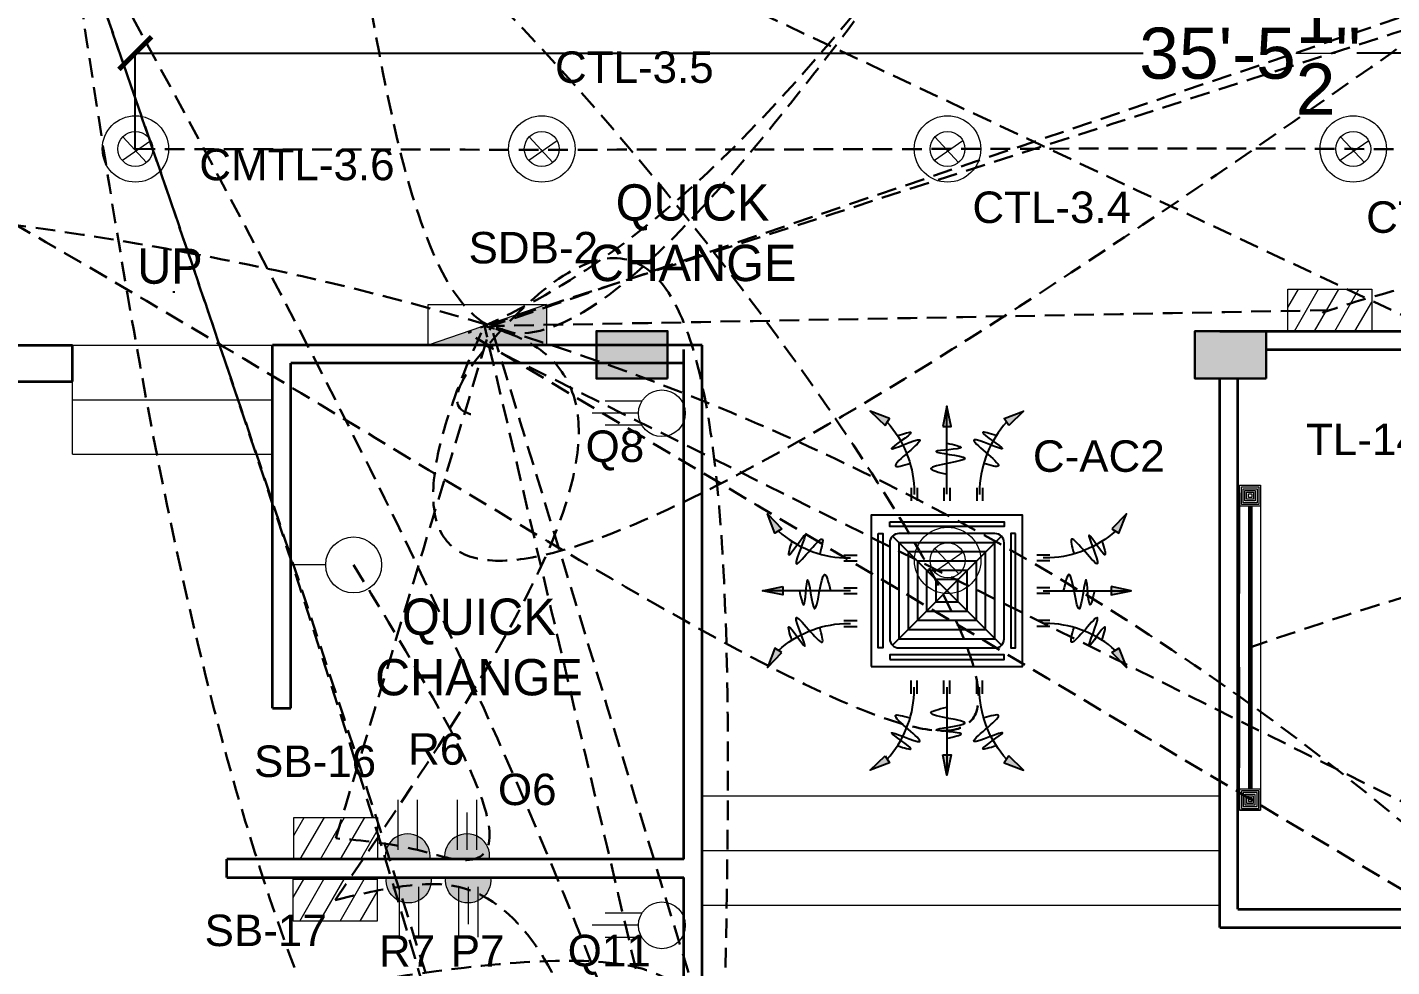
# Model space of a CAD drawing. Header units: inches. Extents: x 845 to 17085, y 908 to 10810.
# Drawn here: x 5218.9 to 5479.2, y 3924.9 to 4104 of the extents above; entities that cross this region are included whole.
import ezdxf

# ---------------------------------------------------------------- set-up
doc = ezdxf.new("R2010")
doc.units = ezdxf.units.IN
doc.header["$LTSCALE"] = 15
doc.header["$MEASUREMENT"] = 0
for name, pattern in [('ACAD_ISO04W100', [30.5, 24, -3, 0.5, -3]), ('CENTER2', [1.125, 0.75, -0.125, 0.125, -0.125]), ('DASHED2', [0.375, 0.25, -0.125]), ('HIDDEN', [0.375, 0.25, -0.125])]:
    doc.linetypes.add(name, pattern=pattern)
for name, color, linetype in [('AIR', 7, 'Continuous'), ('AIR-00', 8, 'Continuous'), ('AIR-01', 105, 'Continuous'), ('AIR-02', 2, 'Continuous'), ('AIR-04', 40, 'Continuous'), ('DB cable', 141, 'HIDDEN'), ('dimension', 7, 'Continuous'), ('SB cable', 58, 'CENTER2'), ('TEX', 133, 'Continuous'), ('Text', 255, 'Continuous')]:
    doc.layers.add(name, color=color, linetype=linetype)
for name, color, linetype, lineweight in [('c1', 21, 'Continuous', 30), ('E. Fixture', 6, 'Continuous', 20), ('FURN', 43, 'Continuous', 18), ('FURN 2', 34, 'Continuous', 15), ('GRID', 8, 'ACAD_ISO04W100', 5), ('HATCH', 251, 'Continuous', 5), ('humans', 7, 'Continuous', 15), ('L-TXT', 255, 'Continuous', 9), ('SLD', 140, 'Continuous', 9), ('wall 1', 1, 'Continuous', 35)]:
    doc.layers.add(name, color=color, linetype=linetype, lineweight=lineweight)
doc.styles.add('ROMANS', font='ROMANS')
doc.styles.get("Standard").update_dxf_attribs({"font": 'arial.ttf'})
doc.dimstyles.get("Standard").update_dxf_attribs({"dimtxt": 9.75, "dimasz": 6.25, "dimexe": 0.18, "dimexo": 0.0625, "dimgap": 0.09, "dimtad": 0, "dimdec": 1, "dimzin": 0, "dimdsep": 46, "dimlunit": 4, "dimtxsty": 'Standard', "dimblk": 'ARCHTICK', "dimcen": 0.09, "dimadec": 0, "dimazin": 0, "dimtfac": 1, "dimtdec": 1, "dimtofl": 0, "dimtmove": 0, "dimatfit": 3, "dimldrblk": 'ARCHTICK', "dimfxl": 1, "dimtolj": 1, "dimtzin": 0, "dimlwd": 25, "dimarcsym": 0})

# ---------------------------------------------------------------- blocks, each defined once
blk = doc.blocks.new('C')
at = {"layer": 'E. Fixture'}
blk.add_hatch(color=256, dxfattribs=at).paths.add_polyline_path([(27131.11392727496, -3595.100843365187), (27140.34048977496, -3595.100843365187), (27140.34048977495, -3591.938719845336)])
blk.add_line((27140.34048977495, -3591.938719845333), (27131.11392727495, -3595.100843365188), dxfattribs=at)
blk.add_lwpolyline([(27131.11392727495, -3591.938719845333), (27140.34048977495, -3591.938719845333), (27140.34048977495, -3595.100843365188), (27131.11392727495, -3595.100843365188), (27131.11392727495, -3591.938719845333)], dxfattribs=at)
blk = doc.blocks.new('05')
at = {"layer": 'E. Fixture'}
blk.add_hatch(color=256, dxfattribs=at).paths.add_polyline_path([(27124.32238466969, -3822.558064193767), (27124.32238466969, -3814.558064193769, 1.138441978113043)])
for p, q in [((27124.32238466969, -3822.558064193769), (27124.32238466969, -3814.558064193769)), ((27122.65102251557, -3816.832463298529), (27113.66786581746, -3816.832463298529)), ((27122.65102251557, -3820.283665089007), (27113.66786581746, -3820.283665089007)), ((27122.65102251557, -3818.558064193768), (27115.97039609485, -3818.558064193768))]:
    blk.add_line(p, q, dxfattribs=at)
blk.add_arc((27123.80228765426, -3818.558064193768), 4.033670897018604, 82.59172132670682, 277.4082786732857, dxfattribs=at)
blk = doc.blocks.new('10')
at = {"layer": 'E. Fixture'}
blk.add_hatch(color=256, dxfattribs=at).paths.add_polyline_path([(27132.13129973475, -3831.376300118904), (27132.13129973475, -3823.376300118906, 1.138441978113043)])
for p, q in [((27132.13129973475, -3831.376300118906), (27132.13129973475, -3823.376300118906)), ((27130.45993758063, -3825.650699223666), (27121.47678088253, -3825.650699223666)), ((27130.45993758063, -3829.101901014144), (27121.47678088253, -3829.101901014144))]:
    blk.add_line(p, q, dxfattribs=at)
blk.add_arc((27131.61120271932, -3827.376300118905), 4.033670897018604, 82.59172132670682, 277.4082786732856, dxfattribs=at)
blk = doc.blocks.new('oo')
at = {"layer": 'E. Fixture', "lineweight": 15}
for p, q in [((755.2265564501672, 589.0984068058151), (809.1816122235127, 589.0984068058151)), ((755.2265564501672, 589.0317345255226), (809.1816122235127, 589.0317345255226)), ((755.2265564501672, 588.9650622452373), (809.1816122235127, 588.9650622452373)), ((755.2265564501672, 588.8983899649593), (809.1816122235127, 588.8983899649593)), ((755.2265564501672, 588.7650454043887), (809.1816122235127, 588.7650454043887)), ((755.2265564501672, 588.6317008438182), (809.1816122235127, 588.6317008438255)), ((755.2265564501672, 588.5650285635329), (809.1816122235127, 588.5650285635329)), ((755.2265564501672, 588.4983562832476), (809.1816122235127, 588.4983562832476)), ((755.2265564501672, 588.4316840029696), (809.1816122235127, 588.4316840029696)), ((755.2265564501672, 588.4316840029696), (809.1816122235127, 588.4316840029696))]:
    blk.add_line(p, q, dxfattribs=at)
at = {"layer": 'E. Fixture', "color": 5, "lineweight": 15}
blk.add_lwpolyline([(751.2262196331089, 590.7652138129179), (813.181949040571, 590.7652138129179), (813.181949040571, 586.7648769958596), (751.2262196331089, 586.7648769958596), (751.2262196331089, 590.7652138129179)], dxfattribs=at)
at = {"layer": 'HATCH', "lineweight": 15}
for points in [[(751.2262196331089, 590.7652138129179), (755.2265564501818, 590.7652138129179), (755.2265564501818, 586.7648769958596), (751.2262196331089, 586.7648769958596)], [(751.5595810345208, 590.431852411506), (754.8931950487408, 590.431852411506), (754.8931950487408, 587.0982383972787), (751.5595810345208, 587.0982383972787)], [(751.8929424359326, 590.0984910100724), (754.5598336473145, 590.0984910100724), (754.5598336473145, 587.4315997987051), (751.8929424359326, 587.4315997987051)], [(752.226303837359, 589.7651296086606), (754.2264722458881, 589.7651296086606), (754.2264722458881, 587.7649612001169), (752.226303837359, 587.7649612001169)], [(752.5596652387853, 589.4317682072342), (753.8931108444763, 589.4317682072342), (753.8931108444763, 588.0983226015505), (752.5596652387853, 588.0983226015505)], [(752.8930266402263, 589.0984068058078), (753.5597494430644, 589.0984068058078), (753.5597494430644, 588.4316840029696), (752.8930266402263, 588.4316840029696)], [(813.181949040571, 590.7652138129179), (809.1816122235273, 590.7652138129179), (809.1816122235273, 586.7648769958596), (813.181949040571, 586.7648769958596)], [(812.8485876391592, 590.431852411506), (809.5149736249391, 590.431852411506), (809.5149736249391, 587.0982383972787), (812.8485876391592, 587.0982383972787)], [(812.5152262377474, 590.0984910100797), (809.8483350263509, 590.0984910100797), (809.8483350263509, 587.4315997987051), (812.5152262377474, 587.4315997987051)], [(812.181864836321, 589.7651296086606), (810.1816964277773, 589.7651296086606), (810.1816964277773, 587.7649612001169), (812.181864836321, 587.7649612001169)], [(811.8485034348946, 589.4317682072342), (810.5150578292037, 589.4317682072342), (810.5150578292037, 588.0983226015505), (811.8485034348946, 588.0983226015505)], [(811.5151420334828, 589.0984068058078), (810.8484192306155, 589.0984068058078), (810.8484192306155, 588.4316840029696), (811.5151420334828, 588.4316840029696)]]:
    blk.add_lwpolyline(points, close=True, dxfattribs=at)
blk = doc.blocks.new('_ArchTick')
at = {"layer": 'GRID', "color": 0, "const_width": 0.15}
blk.add_lwpolyline([(-0.5, -0.5), (0.5, 0.5)], dxfattribs=at)
blk = doc.blocks.new('*D182')
at = {"layer": 'Defpoints', "color": 0, "linetype": 'ByBlock', "lineweight": 30, "transparency": 16777216}
for p in [(5664.797372687485, 4099.072745807728), (5239.510787530257, 4080.663084863107), (5664.797372687485, 4080.663084862813)]:
    blk.add_point(p, dxfattribs=at)
at = {"layer": 'humans', "color": 0, "linetype": 'ByBlock', "lineweight": -2, "transparency": 16777216}
for p, q in [((5239.510787530257, 4080.725584863107), (5239.510787530257, 4099.252745807728)), ((5664.797372687485, 4080.725584862813), (5664.797372687485, 4099.252745807728))]:
    blk.add_line(p, q, dxfattribs=at)
at = {"layer": 'humans', "color": 0, "linetype": 'Continuous', "lineweight": 25, "transparency": 16777216}
for p, q in [((5239.510787530257, 4099.072745807728), (5431.765990067944, 4099.072745807728)), ((5664.797372687485, 4099.072745807728), (5472.542170149799, 4099.072745807728))]:
    blk.add_line(p, q, dxfattribs=at)
at = {"layer": 'humans', "color": 0, "linetype": 'ByBlock', "lineweight": 25, "transparency": 16777216, "xscale": 6.25, "yscale": 6.25, "zscale": 6.25, "rotation": 180}
blk.add_blockref('_ArchTick', (5239.510787530257, 4099.072745807728), dxfattribs=at)
at = {"layer": 'humans', "color": 0, "linetype": 'ByBlock', "lineweight": 25, "transparency": 16777216, "xscale": 6.25, "yscale": 6.25, "zscale": 6.25}
blk.add_blockref('_ArchTick', (5664.797372687485, 4099.072745807728), dxfattribs=at)
at = {"layer": 'humans', "color": 0, "linetype": 'ByBlock', "transparency": 16777216, "insert": (5452.154080108871, 4099.072745807728), "char_height": 9.75, "attachment_point": 5}
blk.add_mtext('\\A1;35\'-5{\\H1x;\\S1/2;}"', dxfattribs=at)
blk = doc.blocks.new('FCU-13000P (CASSETTE SPLIT)')
at = {"layer": 'AIR-00', "ltscale": 3}
for p, q in [((-7.105427357601002e-15, 0.5227760220777427), (-7.105427357601002e-15, 0.999858067324416)), ((-0.1934974863815064, 0.5583965329426945), (-0.1934974863815064, 0.4871555112127943)), ((-0.1618149178217116, 0.5583965329426945), (-0.1618149178217116, 0.4871555112127943)), ((-0.01584128427990628, 0.5583965329426945), (-0.01584128427990628, 0.4871555112127943)), ((0.01584128427989029, 0.5583965329426945), (0.01584128427989029, 0.4871555112127943)), ((0.1618149178217116, 0.5583965329426945), (0.1618149178217116, 0.4871555112127943)), ((0.1934974863815064, 0.5583965329426945), (0.1934974863815064, 0.4871555112127943)), ((-0.5583965329426945, 0.1934974863815064), (-0.4871555112127934, 0.1934974863815064)), ((-0.5583965329426945, 0.1618149178217116), (-0.4871555112127934, 0.1618149178217116)), ((0.5583965329426945, 0.1934974863815064), (0.4871555112127934, 0.1934974863815064)), ((0.5583965329426945, 0.1618149178217116), (0.4871555112127934, 0.1618149178217116)), ((-0.5227760220777427, 7.105427357601002e-15), (-0.999858067324416, 7.105427357601002e-15)), ((-0.5583965329426945, 0.01584128427990628), (-0.4871555112127934, 0.01584128427990628)), ((0.5583965329426945, 0.01584128427990628), (0.4871555112127934, 0.01584128427990628)), ((0.5227760220777427, 7.105427357601002e-15), (0.999858067324416, 7.105427357601002e-15)), ((-0.5583965329426945, -0.01584128427989029), (-0.4871555112127934, -0.01584128427989029)), ((0.5583965329426945, -0.01584128427989029), (0.4871555112127934, -0.01584128427989029)), ((-0.5583965329426945, -0.1618149178217116), (-0.4871555112127934, -0.1618149178217116)), ((-0.5583965329426945, -0.1934974863815064), (-0.4871555112127934, -0.1934974863815064)), ((0.5583965329426945, -0.1618149178217116), (0.4871555112127934, -0.1618149178217116)), ((0.5583965329426945, -0.1934974863815064), (0.4871555112127934, -0.1934974863815064)), ((-0.1934974863815064, -0.5583965329426945), (-0.1934974863815064, -0.4871555112127943)), ((-0.1618149178217116, -0.5583965329426945), (-0.1618149178217116, -0.4871555112127943)), ((-0.01584128427990628, -0.5583965329426945), (-0.01584128427990628, -0.4871555112127943)), ((0.01584128427989029, -0.5583965329426945), (0.01584128427989029, -0.4871555112127943)), ((0.1618149178217116, -0.5583965329426945), (0.1618149178217116, -0.4871555112127943)), ((0.1934974863815064, -0.5583965329426945), (0.1934974863815064, -0.4871555112127943)), ((-7.105427357601002e-15, -0.5227760220777427), (-7.105427357601002e-15, -0.999858067324416))]:
    blk.add_line(p, q, dxfattribs=at)
at = {"layer": 'AIR-00'}
for p, q in [((0.2953553390593271, -0.2953553390593253), (-0.2953553390593271, 0.2953553390593253)), ((0.2953553390593271, 0.2953553390593253), (-0.2953553390593271, -0.2953553390593253))]:
    blk.add_line(p, q, dxfattribs=at)
at = {"layer": 'AIR-00', "ltscale": 3}
for points in [[(-0.3354339739758903, 0.8949367535147612), (-0.311302411150054, 0.9324741763992979), (-0.4157311477908916, 0.9730825421665728)], [(-0.02231249897048215, 0.8900557322108931), (0.02231249897046617, 0.8900557322108931), (-8.881784197001252e-15, 0.999858067324416)], [(0.3354339739758903, 0.8949367535147612), (0.311302411150054, 0.9324741763992979), (0.4157311477908916, 0.9730825421665728)], [(-0.8949367535147612, 0.3354339739758903), (-0.9324741763992979, 0.311302411150054), (-0.9730825421665728, 0.4157311477908916)], [(0.8949367535147612, 0.3354339739758903), (0.9324741763992979, 0.311302411150054), (0.9730825421665728, 0.4157311477908916)], [(-0.8900557322108931, 0.02231249897048215), (-0.8900557322108931, -0.02231249897046617), (-0.999858067324416, 8.881784197001252e-15)], [(0.8900557322108931, 0.02231249897048215), (0.8900557322108931, -0.02231249897046617), (0.999858067324416, 8.881784197001252e-15)], [(-0.8949367535147612, -0.3354339739758903), (-0.9324741763992979, -0.311302411150054), (-0.9730825421665728, -0.4157311477908916)], [(0.8949367535147612, -0.3354339739758903), (0.9324741763992979, -0.311302411150054), (0.9730825421665728, -0.4157311477908916)], [(-0.3354339739758903, -0.8949367535147612), (-0.311302411150054, -0.9324741763992979), (-0.4157311477908916, -0.9730825421665728)], [(-0.02231249897048215, -0.8900557322108931), (0.02231249897046617, -0.8900557322108931), (-8.881784197001252e-15, -0.999858067324416)], [(0.3354339739758903, -0.8949367535147612), (0.311302411150054, -0.9324741763992979), (0.4157311477908916, -0.9730825421665728)]]:
    blk.add_lwpolyline(points, close=True, dxfattribs=at)
at = {"layer": 'AIR-00'}
for points in [[(-0.3233681925629757, 0.9137054649570295, -0.1718088678768037), (-0.1776562021016108, 0.5583965329426945), (-0.1776562021016108, 0.5222310829013512)], [(0.3233681925629757, 0.9137054649570295, 0.1718088678768037), (0.1776562021016108, 0.5583965329426945), (0.1776562021016108, 0.5222310829013512)], [(-0.9137054649570295, 0.3233681925629757, 0.1718088678768037), (-0.5583965329426945, 0.1776562021016108), (-0.5222310829013512, 0.1776562021016108)], [(0.9137054649570295, 0.3233681925629757, -0.1718088678768037), (0.5583965329426945, 0.1776562021016108), (0.5222310829013512, 0.1776562021016108)], [(-0.9137054649570295, -0.3233681925629757, -0.1718088678768037), (-0.5583965329426945, -0.1776562021016108), (-0.5222310829013512, -0.1776562021016108)], [(0.9137054649570295, -0.3233681925629757, 0.1718088678768037), (0.5583965329426945, -0.1776562021016108), (0.5222310829013512, -0.1776562021016108)], [(-0.3233681925629757, -0.9137054649570295, 0.1718088678768037), (-0.1776562021016108, -0.5583965329426945), (-0.1776562021016108, -0.5222310829013512)], [(0.3233681925629757, -0.9137054649570295, -0.1718088678768037), (0.1776562021016108, -0.5583965329426945), (0.1776562021016108, -0.5222310829013512)]]:
    blk.add_lwpolyline(points, format="xyb", dxfattribs=at)
for points in [[(-0.2599999999999998, -0.259999999999998), (0.2599999999999998, -0.2599999999999962), (0.2600000000000007, 0.259999999999998), (-0.2599999999999998, 0.259999999999998)], [(-0.2100000000000009, -0.2099999999999991), (0.2100000000000026, -0.2099999999999973), (0.2100000000000009, 0.2099999999999991), (-0.2100000000000009, 0.2099999999999991)], [(-0.160000000000001, -0.1599999999999984), (0.1600000000000028, -0.1599999999999966), (0.160000000000001, 0.1599999999999984), (-0.160000000000001, 0.1599999999999984)], [(-0.1100000000000012, -0.1099999999999994), (0.110000000000003, -0.1099999999999977), (0.1100000000000012, 0.1099999999999994), (-0.1100000000000012, 0.1099999999999994)], [(-0.06000000000000139, -0.05999999999999872), (0.06000000000000316, -0.05999999999999694), (0.06000000000000139, 0.05999999999999872), (-0.06000000000000139, 0.05999999999999872)]]:
    blk.add_lwpolyline(points, close=True, dxfattribs=at)
at = {"layer": 'AIR-00', "ltscale": 3}
for points in [[(-0.2677478374719957, 0.8404580605517644), (-0.2311577860871346, 0.8521369272970549), (-0.1336933111678267, 0.8824412830765702), (-0.422244853896613, 0.7038013426221994), (0.004842014239526904, 0.9030058120233662), (-0.358385268367277, 0.6454544827540296), (-0.2387546223537829, 0.6780035992551685), (-0.199446847060301, 0.6895241051866989)], [(0.2677478374719957, 0.8404580605517644), (0.2311577860871346, 0.8521369272970549), (0.1336933111678267, 0.8824412830765702), (0.422244853896613, 0.7038013426221994), (-0.004842014239526904, 0.9030058120233662), (0.358385268367277, 0.6454544827540296), (0.2387546223537829, 0.6780035992551685), (0.199446847060301, 0.6895241051866989)], [(-0.8404580605517644, 0.2677478374719957), (-0.8521369272970549, 0.2311577860871346), (-0.8824412830765702, 0.1336933111678267), (-0.7038013426221994, 0.422244853896613), (-0.9030058120233662, -0.004842014239526904), (-0.6454544827540296, 0.358385268367277), (-0.6780035992551685, 0.2387546223537829), (-0.6895241051866989, 0.199446847060301)], [(0.8404580605517644, 0.2677478374719957), (0.8521369272970549, 0.2311577860871346), (0.8824412830765702, 0.1336933111678267), (0.7038013426221994, 0.422244853896613), (0.9030058120233662, -0.004842014239526904), (0.6454544827540296, 0.358385268367277), (0.6780035992551685, 0.2387546223537829), (0.6895241051866989, 0.199446847060301)], [(-0.8404580605517644, -0.2677478374719957), (-0.8521369272970549, -0.2311577860871346), (-0.8824412830765702, -0.1336933111678267), (-0.7038013426221994, -0.422244853896613), (-0.9030058120233662, 0.004842014239526904), (-0.6454544827540296, -0.358385268367277), (-0.6780035992551685, -0.2387546223537829), (-0.6895241051866989, -0.199446847060301)], [(0.8404580605517644, -0.2677478374719957), (0.8521369272970549, -0.2311577860871346), (0.8824412830765702, -0.1336933111678267), (0.7038013426221994, -0.422244853896613), (0.9030058120233662, 0.004842014239526904), (0.6454544827540296, -0.358385268367277), (0.6780035992551685, -0.2387546223537829), (0.6895241051866989, -0.199446847060301)], [(-0.2677478374719957, -0.8404580605517644), (-0.2311577860871346, -0.8521369272970549), (-0.1336933111678267, -0.8824412830765702), (-0.422244853896613, -0.7038013426221994), (0.004842014239526904, -0.9030058120233662), (-0.358385268367277, -0.6454544827540296), (-0.2387546223537829, -0.6780035992551685), (-0.199446847060301, -0.6895241051866989)], [(0.2677478374719957, -0.8404580605517644), (0.2311577860871346, -0.8521369272970549), (0.1336933111678267, -0.8824412830765702), (0.422244853896613, -0.7038013426221994), (-0.004842014239526904, -0.9030058120233662), (0.358385268367277, -0.6454544827540296), (0.2387546223537829, -0.6780035992551685), (0.199446847060301, -0.6895241051866989)]]:
    blk.add_open_spline(points, degree=3, knots=[0.003283373016645994, 0.003283373016645994, 0.003283373016645994, 0.003283373016645994, 0.07125673401182435, 0.1924074622850254, 0.3347111145698326, 0.5062144727996265, 0.5813292033149298, 0.5813292033149298, 0.5813292033149298, 0.5813292033149298], dxfattribs=at)
for points in [[(-8.881784197001252e-15, 0.7998245828525512), (0.07656577961462041, 0.77607757560925), (-0.05808428128809773, 0.7549690294354541), (0.09768727811871436, 0.7180292880357495), (-0.08712642193214215, 0.6626196044680484), (-8.881784197001252e-15, 0.6309567852073492)], [(-0.7998245828525512, 8.881784197001252e-15), (-0.77607757560925, -0.07656577961462041), (-0.7549690294354541, 0.05808428128809773), (-0.7180292880357495, -0.09768727811871436), (-0.6626196044680484, 0.08712642193214215), (-0.6309567852073492, 8.881784197001252e-15)], [(0.7998245828525512, 8.881784197001252e-15), (0.77607757560925, -0.07656577961462041), (0.7549690294354541, 0.05808428128809773), (0.7180292880357495, -0.09768727811871436), (0.6626196044680484, 0.08712642193214215), (0.6309567852073492, 8.881784197001252e-15)], [(-8.881784197001252e-15, -0.7998245828525512), (0.07656577961462041, -0.77607757560925), (-0.05808428128809773, -0.7549690294354541), (0.09768727811871436, -0.7180292880357495), (-0.08712642193214215, -0.6626196044680484), (-8.881784197001252e-15, -0.6309567852073492)]]:
    blk.add_spline(points, degree=3, dxfattribs=at)
for points in [[(-0.4157311477908907, 0.9730825421665728), (-0.3354339739758911, 0.8949367535147612), (-0.3113024111500549, 0.9324741763992979)], [(-7.993605777301127e-15, 0.999858067324416), (-0.02231249897048304, 0.8900557322108931), (0.02231249897046528, 0.8900557322108931)], [(0.4157311477908889, 0.9730825421665728), (0.3354339739758894, 0.8949367535147612), (0.3113024111500531, 0.9324741763992979)], [(-0.9730825421665728, 0.4157311477908898), (-0.8949367535147612, 0.3354339739758903), (-0.9324741763992979, 0.311302411150054)], [(0.9730825421665728, 0.4157311477908898), (0.8949367535147612, 0.3354339739758903), (0.9324741763992979, 0.311302411150054)], [(-0.999858067324416, 7.105427357601002e-15), (-0.8900557322108922, 0.02231249897048215), (-0.8900557322108922, -0.02231249897046617)], [(0.999858067324416, 7.105427357601002e-15), (0.8900557322108922, 0.02231249897048215), (0.8900557322108922, -0.02231249897046617)], [(-0.9730825421665728, -0.4157311477908898), (-0.8949367535147612, -0.3354339739758903), (-0.9324741763992979, -0.311302411150054)], [(0.9730825421665728, -0.4157311477908898), (0.8949367535147612, -0.3354339739758903), (0.9324741763992979, -0.311302411150054)], [(-0.4157311477908907, -0.9730825421665728), (-0.3354339739758911, -0.8949367535147612), (-0.3113024111500549, -0.9324741763992979)], [(-7.993605777301127e-15, -0.999858067324416), (-0.02231249897048304, -0.8900557322108931), (0.02231249897046528, -0.8900557322108931)], [(0.4157311477908889, -0.9730825421665728), (0.3354339739758894, -0.8949367535147612), (0.3113024111500531, -0.9324741763992979)]]:
    blk.add_solid(points, dxfattribs=at)
at = {"layer": 'AIR-01'}
for points in [[(-0.3100000000000005, 0.3724999999999987), (0.3100000000000005, 0.3724999999999987), (0.3100000000000005, 0.3475000000000001), (-0.3100000000000005, 0.3475000000000001)], [(-0.3725000000000005, 0.3099999999999987), (-0.3475000000000001, 0.3099999999999987), (-0.3475000000000001, -0.3099999999999987), (-0.3725000000000005, -0.3099999999999987)], [(0.3725000000000005, 0.3099999999999987), (0.3475000000000001, 0.3099999999999987), (0.3475000000000001, -0.3099999999999987), (0.3725000000000005, -0.3099999999999987)], [(-0.3100000000000005, -0.3724999999999987), (0.3100000000000005, -0.3724999999999987), (0.3100000000000005, -0.3475000000000001), (-0.3100000000000005, -0.3475000000000001)]]:
    blk.add_lwpolyline(points, close=True, dxfattribs=at)
at = {"layer": 'AIR-02'}
blk.add_lwpolyline([(-0.2600000000000007, -0.3099999999999987), (0.2600000000000016, -0.3099999999999969, 0.414213562373095), (0.3100000000000014, -0.2599999999999962), (0.3100000000000005, 0.259999999999998, 0.4142135623730945), (0.2600000000000007, 0.3099999999999987), (-0.2600000000000007, 0.3099999999999987, 0.414213562373095), (-0.3100000000000005, 0.259999999999998), (-0.3100000000000005, -0.259999999999998, 0.414213562373095)], format="xyb", close=True, dxfattribs=at)
at = {"layer": 'AIR-04'}
blk.add_lwpolyline([(-0.4100000000000001, -0.4100000000000001), (0.4100000000000001, -0.4100000000000001), (0.4100000000000001, 0.4100000000000001), (-0.4100000000000001, 0.4100000000000001)], close=True, dxfattribs=at)
blk = doc.blocks.new('*D331')
at = {"layer": 'Defpoints', "color": 0, "linetype": 'DASHED2', "lineweight": 211, "transparency": 16777216}
for p in [(5671.719011352289, 4291.095823149), (4447.800114597589, 4239.513721575561), (5671.719011352289, 4239.513721575561), (4819.317334876429, 1356.906131641336), (4865.817334876427, 1356.906131641336), (4865.817334876427, 1021.906131641336)]:
    blk.add_point(p, dxfattribs=at)
at = {"layer": 'dimension', "color": 0, "linetype": 'DASHED2', "lineweight": -2, "transparency": 16777216}
for p, q in [((4865.754834876427, 1356.906131641336), (4819.137334876428, 1356.906131641336)), ((4865.754834876427, 1021.906131641336), (4819.137334876428, 1021.906131641336))]:
    blk.add_line(p, q, dxfattribs=at)
at = {"layer": 'dimension', "color": 0, "linetype": 'Continuous', "lineweight": 25, "transparency": 16777216}
for p, q in [((4819.317334876429, 1356.906131641336), (4819.317334876429, 1210.113457698635)), ((4819.317334876429, 1021.906131641336), (4819.317334876429, 1168.698805584037))]:
    blk.add_line(p, q, dxfattribs=at)
at = {"layer": 'L-TXT', "color": 0, "linetype": 'DASHED2', "lineweight": -2, "transparency": 16777216}
for p, q in [((4447.800114597589, 4239.576221575561), (4447.800114597589, 4291.275823149001)), ((5671.719011352289, 4239.576221575561), (5671.719011352289, 4291.275823149001))]:
    blk.add_line(p, q, dxfattribs=at)
at = {"layer": 'L-TXT', "color": 0, "linetype": 'Continuous', "lineweight": 25, "transparency": 16777216}
for p, q in [((4447.800114597589, 4291.095823149), (5048.067329004953, 4291.095823149)), ((5671.719011352289, 4291.095823149), (5071.451796944926, 4291.095823149))]:
    blk.add_line(p, q, dxfattribs=at)
at = {"layer": 'dimension', "color": 0, "linetype": 'DASHED2', "lineweight": 25, "transparency": 16777216, "xscale": 6.25, "yscale": 6.25, "zscale": 6.25}
for p, rotation in [((4819.317334876429, 1356.906131641336), 90), ((4819.317334876429, 1021.906131641336), 270)]:
    blk.add_blockref('_ArchTick', p, dxfattribs=dict(at, rotation=rotation))
at = {"layer": 'L-TXT', "color": 0, "linetype": 'DASHED2', "lineweight": 25, "transparency": 16777216, "xscale": 6.25, "yscale": 6.25, "zscale": 6.25, "rotation": 180}
blk.add_blockref('_ArchTick', (4447.800114597589, 4291.095823149), dxfattribs=at)
at = {"layer": 'L-TXT', "color": 0, "linetype": 'DASHED2', "lineweight": 25, "transparency": 16777216, "xscale": 6.25, "yscale": 6.25, "zscale": 6.25}
blk.add_blockref('_ArchTick', (5671.719011352289, 4291.095823149), dxfattribs=at)
at = {"layer": 'dimension', "color": 0, "linetype": 'DASHED2', "lineweight": 30, "transparency": 16777216, "insert": (4819.317334876428, 1189.406131641334), "char_height": 9.75, "attachment_point": 5, "rotation": 90}
blk.add_mtext('\\A1;27\'-11"', dxfattribs=at)
at = {"layer": 'L-TXT', "color": 0, "linetype": 'DASHED2', "lineweight": 211, "transparency": 16777216, "insert": (5059.759562974939, 4291.095823149), "char_height": 9.75, "attachment_point": 5}
blk.add_mtext("\\A1;102'", dxfattribs=at)

msp = doc.modelspace()

# ---------------------------------------------------------------- hatches: boundary and pattern name
at = {"layer": 'E. Fixture', "lineweight": 5}
h = msp.add_hatch(dxfattribs=at)
h.set_pattern_fill('ANSI31', color=256, scale=26.66891211378243, angle=15, style=0)
h.set_pattern_definition([(59.99999999999999, (-65372.17081938367, 11484.34955497117), (-2.886994422728766, 1.666807007111402), [])])
h.paths.add_polyline_path([(5459.380741427314, 4046.058976855857), (5475.382088695591, 4046.058976855857), (5475.382088695591, 4054.059650489991), (5459.380741427314, 4054.059650489991)])
h = msp.add_hatch(dxfattribs=at)
h.set_pattern_fill('ANSI31', color=256, scale=26.66891211378243, angle=15, style=0)
h.set_pattern_definition([(59.99999999999999, (-65561.81555667876, 11383.63165891323), (-2.886994422728766, 1.666807007111402), [])])
h.paths.add_polyline_path([(5269.736004132234, 3945.341080797921), (5285.737351400511, 3945.341080797921), (5285.737351400511, 3953.341754432055), (5269.736004132234, 3953.341754432055)])
h = msp.add_hatch(dxfattribs=at)
h.set_pattern_fill('ANSI31', color=256, scale=26.66891211378243, angle=15, style=0)
h.set_pattern_definition([(59.99999999999999, (-65561.91829231441, 11371.86171566028), (-2.886994422728766, 1.666807007111402), [])])
h.paths.add_polyline_path([(5269.633268496586, 3933.571137544969), (5285.634615764863, 3933.571137544969), (5285.634615764863, 3941.571811179103), (5269.633268496586, 3941.571811179103)])
at = {"layer": 'HATCH'}
h = msp.add_hatch(color=256, dxfattribs=at)
h.dxf.hatch_style = 1
h.paths.add_polyline_path([(5341.05801135028, 4046.058976910425), (5341.05801135028, 4037.012160686413), (5327.487787014235, 4037.012160686413), (5327.487787014235, 4046.058976910425)])
h = msp.add_hatch(color=256, dxfattribs=at)
h.dxf.hatch_style = 1
h.paths.add_polyline_path([(5455.215468683705, 4046.058976910425), (5455.215468683705, 4037.012160686394), (5441.64524434766, 4037.012160686394), (5441.64524434766, 4046.058976910425)])

# ---------------------------------------------------------------- linework, layer by layer
at = {"color": 4}
msp.add_line((5246.640162567664, 4053.564100927858), (5247.043415369612, 4053.564100927858), dxfattribs=at)
at = {"layer": 'c1'}
for points in [[(5341.05801135028, 4037.012160631836), (5341.05801135028, 4046.058976855867), (5327.487787014235, 4046.058976855867), (5327.487787014235, 4037.012160631836)], [(5455.215468683705, 4037.012160631836), (5455.215468683705, 4046.058976855848), (5441.64524434766, 4046.058976855848), (5441.64524434766, 4037.012160631836)]]:
    msp.add_lwpolyline(points, close=True, dxfattribs=at)
at = {"layer": 'DB cable', "linetype": 'DASHED2', "lineweight": 30}
for points in [[(5650.372229608, 4033.677064592338), (5209.403291107988, 4176.980985369832), (5208.135154206099, 4175.542452351583)], [(4696.990732636628, 3940.100968406285), (5057.529391817506, 4141.112125796899), (5394.333081858512, 3994.448640701963), (5225.989336758597, 4133.873198637477), (5225.621385130563, 4132.377949104008)], [(5603.048192235827, 4188.957522473549), (5306.103779301065, 4047.068118780893), (5306.201524043136, 4047.39345561133), (5305.575394218727, 4047.66306989472)], [(5504.548370313464, 4038.134047616006), (5208.959305258349, 4177.189852398191)], [(5603.048192300907, 4147.342167896537), (5307.361855095367, 4047.043232858485)], [(4539.588003487159, 3463.744222635231), (4592.29614883672, 3629.80592049326), (4713.539363090231, 3760.409762518948), (5225.98934107485, 4129.65666641266)], [(4803.174142742341, 3318.920476671409), (5052.785505816029, 3318.920476671412), (5265.67342861237, 3319.528628983081), (5376.590643753542, 3740.682463686281), (5225.989346247858, 4129.656677665888)], [(4803.417840499139, 3465.4186031491), (5050.917785003896, 3463.274360090209), (5269.028430367961, 3463.274360090213), (5225.989336758612, 4129.656678925287)], [(4803.66142726545, 3609.739606582697), (5051.16142726545, 3609.739606582698), (5267.160654060584, 3606.09482844703), (5225.989346247858, 4129.656677665891)], [(4940.096247995919, 3989.538054285362), (5050.75737508418, 3867.404727126486), (5157.160473647944, 3989.538054285303), (5225.989346247858, 4129.656677665891)], [(5541.649666558462, 3492.68825635703), (5613.182774914849, 3798.975234205519), (5387.529603728123, 3804.957429580968), (5225.98934107485, 4129.65666641266)], [(5280.828603184474, 4129.823519753791), (5306.654896568863, 4047.256997453173), (5394.740723159457, 4129.371975768569)], [(5394.124199910858, 4128.344079735457), (5306.1037793003, 4047.068118780631), (5302.978729091989, 4045.716671106966)], [(5519.375799087288, 4115.653353254296), (5306.1037793003, 4047.068118780631)], [(5351.61754352917, 3902.212916117294), (5309.247740491934, 4046.162764716915), (5302.388002312038, 4030.639805477059), (5304.900899530648, 4029.877843934861)], [(5467.381415015812, 4050.059313664097), (5307.361855095322, 4047.043232858484)], [(5277.633942085558, 3937.571474353551), (5309.247740491906, 4046.162764716923), (5306.1037793003, 4047.068118780631)], [(5277.736677720896, 3949.341417606454), (5307.361855095322, 4047.043232858484)], [(5597.671972777004, 3870.166198086916), (5302.978729091988, 4045.716671106966)], [(5340.148923615708, 3902.551997127989), (5306.1037793003, 4047.068118780631)], [(5351.61754352917, 3902.212916117294), (5307.361855095367, 4047.043232858485)], [(5514.295951882132, 3939.816440621689), (5306.255114484529, 4043.393277777342)]]:
    msp.add_spline(points, degree=3, dxfattribs=at)
at = {"layer": 'DB cable', "color": 6, "linetype": 'DASHED2', "lineweight": 30}
msp.add_spline([(4514.446749591894, 3664.236563132788), (5660.973942841961, 3625.078435706844), (5306.654899619447, 4047.256997048538), (4795.796339263346, 4047.25699704366), (5209.403291107988, 4177.919272156167)], degree=3, dxfattribs=at)
at = {"layer": 'E. Fixture', "lineweight": 5}
for p, q in [((5242.481793329885, 4082.356577503384), (5237.038219294861, 4078.591189632114)), ((5237.101224547133, 4083.088522304757), (5241.657178987775, 4078.237647421456)), ((5320.008114798888, 4082.356577503384), (5314.564540763864, 4078.591189632114)), ((5314.627546016136, 4083.088522304757), (5319.183500456778, 4078.237647421456)), ((5397.402850505086, 4082.356577503384), (5391.959276470063, 4078.591189632114)), ((5392.022281722335, 4083.088522304757), (5396.578236162977, 4078.237647421456)), ((5474.797586211286, 4082.356577503384), (5469.354012176263, 4078.591189632114)), ((5469.417017428535, 4083.088522304757), (5473.972971869177, 4078.237647421456)), ((5336.100114799809, 4032.704161071206), (5329.121563975502, 4032.704161071206)), ((5335.507341472598, 4030.403166139213), (5326.695702652919, 4030.403166140275)), ((5336.100114799809, 4028.102171209348), (5329.121563975502, 4028.102171209348)), ((5269.160532690295, 4003.49646168889), (5269.160532690295, 3999.455422453855)), ((5397.435673420942, 4003.883797945762), (5391.992099385919, 4000.118410074492)), ((5392.055104638191, 4004.615742747135), (5396.611059078833, 3999.764867863834)), ((5275.827760718735, 4001.475942071371), (5269.160532690295, 4001.475942071371)), ((5336.100114799809, 3935.050293956129), (5329.121563975502, 3935.050293956129)), ((5335.507341472598, 3932.749299024136), (5326.695702652919, 3932.749299025198)), ((5336.100114799809, 3930.448304094271), (5329.121563975502, 3930.448304094271))]:
    msp.add_line(p, q, dxfattribs=at)
for points in [[(5459.380741396639, 4054.059650489991), (5475.382088664901, 4054.059650489991), (5475.382088664901, 4046.058976855857), (5459.380741396639, 4046.058976855857)], [(5269.736004101559, 3953.341754432055), (5285.737351369821, 3953.341754432055), (5285.737351369821, 3945.341080797921), (5269.736004101559, 3945.341080797921)], [(5269.633268465911, 3941.571811179103), (5285.634615734173, 3941.571811179103), (5285.634615734173, 3933.571137544969), (5269.633268465911, 3933.571137544969)]]:
    msp.add_lwpolyline(points, close=True, dxfattribs=at)
for centre, radius in [((5239.530706888026, 4080.805378870571), 6.333935870075038), ((5317.057028357029, 4080.805378870571), 6.333935870075038), ((5394.451764063228, 4080.805378870571), 6.333935870075038), ((5471.846499769427, 4080.805378870571), 6.333935870075038), ((5239.530706888026, 4080.805378870571), 3.333935870075038), ((5317.057028357029, 4080.805378870571), 3.333935870075038), ((5394.451764063228, 4080.805378870571), 3.333935870075038), ((5471.846499769427, 4080.805378870571), 3.333935870075038), ((5339.964324496009, 4030.403166147194), 4.45698302341043), ((5394.484586979083, 4002.332599312949), 6.333935870075038), ((5281.161543141491, 4001.475942071371), 5.333782422756485), ((5394.484586979083, 4002.332599312949), 3.333935870075038), ((5339.964324496009, 3932.749299032118), 4.45698302341043)]:
    msp.add_circle(centre, radius, dxfattribs=at)
at = {"layer": 'FURN'}
for p, q in [((5446.374939217481, 3957.347541148809), (5347.701275006521, 3957.347541148809)), ((5446.374939217481, 3946.943702499865), (5347.701275006521, 3946.943702499564)), ((5446.374939217481, 3936.539863850543), (5347.701275006521, 3936.53986385028))]:
    msp.add_line(p, q, dxfattribs=at)
at = {"layer": 'FURN 2'}
for p, q in [((5227.545178095912, 4043.393277772493), (5265.692586475494, 4043.393277777492)), ((5227.545178095894, 4022.585600471776), (5227.545178095894, 4036.457385339518)), ((5227.545178095912, 4032.989439121361), (5265.692586475494, 4032.98943912668)), ((5227.545178095912, 4022.585600471776), (5265.692586475494, 4022.585600471776)), ((5227.545178095912, 4022.585600470833), (5265.692586475494, 4022.585600475849)), ((5450.17894089931, 4015.24268505662), (5450.17894089931, 3996.047237459051)), ((5450.17894089931, 3981.957071758166), (5450.17894089931, 3962.761624160559))]:
    msp.add_line(p, q, dxfattribs=at)
at = {"layer": 'humans', "linetype": 'ByBlock'}
for p in [(5316.905523236457, 4080.663084863107), (5394.300258942656, 4080.663084863107), (5471.694994648856, 4080.663084863107)]:
    msp.add_point(p, dxfattribs=at)
at = {"layer": 'SB cable', "color": 2, "linetype": 'DASHED2', "lineweight": 30}
for points in [[(5239.530706888026, 4080.805378870571), (5316.905523236457, 4080.663084863107), (5394.451764063228, 4080.805378870571), (5471.846499769427, 4080.805378870571), (5549.470534899974, 4080.473883567749), (5626.865270606173, 4080.473883567749), (5467.381415015812, 4050.059313664097), (5465.987872922696, 4049.580364603179)], [(5451.906117149655, 3985.693786036616), (5539.610360124945, 3992.372394060822), (5514.295951882132, 3939.816440621689), (5499.439589165131, 3935.816103813166), (5488.340503993275, 3935.81610110982)], [(5281.161543141491, 4001.475942071371), (5300.573575069422, 3945.341080797842), (5293.315838968469, 3947.124014510435), (5277.736677720896, 3949.341417606454)], [(4942.378609182892, 3900.418206953107), (5012.939659036309, 3901.147124610352), (5086.844092034569, 3898.532485873345), (5157.708938722672, 3898.721687168702), (5340.148923615708, 3902.551997127989), (5339.583243316197, 3901.695737356451)], [(5277.633942085558, 3937.571474353551), (5289.828023308923, 3940.090198165311), (5301.160082542578, 3940.090195461969), (5317.951061691641, 3863.785676555701), (5282.011151181699, 3865.090261570986)], [(4871.976378259911, 3808.672743667375), (4939.808014372676, 3775.555509224441), (5014.305194662542, 3754.450211597101), (5089.657716849504, 3754.643796215061), (5162.274736494926, 3774.763636220159), (5228.460196570001, 3807.736951572494), (5340.148923615709, 3902.551997127989), (5340.791690214105, 3902.044051190064)]]:
    msp.add_spline(points, degree=3, dxfattribs=at)
at = {"layer": 'wall 1', "ltscale": 1.5}
for p, q in [((5446.374939217481, 4046.058976855886), (5664.797372687466, 4046.058976855584)), ((5210.559354645959, 4043.393277772531), (5227.545178095894, 4043.393277772493)), ((5227.545178095894, 4036.457385339556), (5227.545178095894, 4043.393277772493)), ((5265.692586473948, 3974.172921744096), (5265.692586473967, 4043.393277777492)), ((5347.617206663875, 4043.39327777719), (5265.692586473835, 4043.393277777492)), ((5344.149260447641, 3945.341080797691), (5344.149260447641, 4042.591030640048)), ((5347.617206663987, 3856.294967258708), (5347.617206663987, 4043.39327777719)), ((5455.215468683705, 4042.591030639577), (5553.881271943224, 4042.591030639256)), ((5269.160532690295, 3974.172921744096), (5269.160532690295, 4039.925331561522)), ((5344.149260447603, 4039.925331561522), (5269.160532690275, 4039.925331561522)), ((4873.81466401185, 4036.457385340159), (5227.545178095894, 4036.457385339518)), ((5446.374939217481, 3932.348157596779), (5446.374939217481, 4037.012160631836)), ((5449.842885433827, 3935.816103813164), (5449.842885433827, 4037.012160631836)), ((5265.692586473948, 3974.172921744096), (5269.160532690295, 3974.172921744096)), ((5344.149260447641, 3945.341080797691), (5256.997889691203, 3945.341080797993)), ((5256.997889691203, 3941.873134581382), (5256.997889691203, 3945.341080797993)), ((5256.997889691203, 3941.873134581382), (5344.149260447641, 3941.873134581061)), ((5344.149260447641, 3863.230859691967), (5344.149260447641, 3941.873134581061)), ((5449.842885433827, 3935.816103813164), (5506.884421646816, 3935.816103813154)), ((5446.374939217481, 3932.348157596779), (5506.884421646816, 3932.348157596779))]:
    msp.add_line(p, q, dxfattribs=at)

# ---------------------------------------------------------------- block references
at = {"lineweight": 5, "rotation": 270}
msp.add_blockref('oo', (4863.407760866407, 4767.897870373456), dxfattribs=at)
at = {"layer": 'AIR', "xscale": 35.18938456146591, "yscale": 35.18938456146591, "zscale": 35.18938456146591}
msp.add_blockref('FCU-13000P (CASSETTE SPLIT)', (5394.333081858512, 3996.56000377565), dxfattribs=at)
at = {"layer": 'E. Fixture', "lineweight": 5, "xscale": 2.443750000005821, "yscale": 2.443750000005821, "zscale": 2.44375}
msp.add_blockref('C', (-61006.27846942194, 12828.92096377195), dxfattribs=at)
at = {"layer": 'E. Fixture', "lineweight": 5, "yscale": 1.066756484549842, "zscale": 1.066756484551622, "rotation": 270}
for name, p, xscale in [('10', (9374.353529987957, 32888.71808182323), 1.066756484552752), ('05', (9376.278678866182, 32880.3878737436), 1.066756484552752), ('10', (9374.547306217883, -25001.50386914748), -1.066756484552752), ('05', (9376.472455096107, -24993.17366106785), -1.066756484552752)]:
    msp.add_blockref(name, p, dxfattribs=dict(at, xscale=xscale))

# ---------------------------------------------------------------- texts
at = {"layer": 'SLD', "linetype": 'DASHED2', "lineweight": 30}
for s, p in [('CTL-3.5', (5319.569480982075, 4093.403526440834)), ('CMTL-3.6', (5251.715541149596, 4074.835977618579)), ('CTL-3.4', (5399.203041259728, 4066.682636841488)), ('CTL-3.3', (5474.316442076631, 4064.810622396752)), ('SDB-2', (5303.089897018382, 4058.981569757682)), ('Q8', (5325.41209008257, 4021.111908079573)), ('TL-14', (5462.84242716304, 4022.412170851695)), ('C-AC2', (5410.740570575978, 4019.231990122168)), ('R6', (5291.553288200729, 3963.373509517809)), ('SB-16', (5262.154301983265, 3961.040585346429)), ('O6', (5308.691028655657, 3955.671941235636)), ('SB-17', (5252.734226254911, 3928.786620019044)), ('R7', (5285.983555793112, 3924.865552445783)), ('P7', (5299.693768612579, 3924.865552445783)), ('Q11', (5321.998316174722, 3924.938500812466))]:
    msp.add_text(s, height=6, dxfattribs=at).set_placement(p)
at = {"layer": 'TEX', "insert": (5252.36338364192, 4055.008397683216), "char_height": 6.720879767379466, "attachment_point": 9}
msp.add_mtext_dynamic_manual_height_columns('{\\fCentury Gothic|b0|i0|c0|p34;UP}', width=0.002746017955568756, gutter_width=0.01392937498869296, heights=[0], dxfattribs=at)
at = {"layer": 'Text', "ltscale": 0.115, "char_height": 6.920875259867486, "attachment_point": 9, "style": 'ROMANS'}
for insert in [(5345.811828567591, 4055.505890303645), (5305.04795863583, 3976.506386058673)]:
    msp.add_mtext_dynamic_manual_height_columns('\\pxqc;{\\fCentury Gothic|b0|i0|c0|p34;QUICK CHANGE}', width=0.002746017955568756, gutter_width=0.01392937498869296, heights=[0], dxfattribs=dict(at, insert=insert))

# ---------------------------------------------------------------- dimensions: what is measured, and where the dimension line sits
at = {"layer": 'dimension', "linetype": 'DASHED2', "lineweight": 30}
dim = msp.add_aligned_dim(p1=(4865.817334876425, 1021.906131641335), p2=(4865.817334876425, 1356.906131641335), distance=46.49999999999545, dimstyle='Standard', dxfattribs=at)
dim.commit()
dim.dimension.update_dxf_attribs({"geometry": '*D331', "text_midpoint": (4819.317334876428, 1189.406131641334)})
at = {"layer": 'humans', "linetype": 'ByBlock'}
dim = msp.add_aligned_dim(p1=(5239.510787530257, 4080.663084863107), p2=(5664.797372687485, 4080.663084862813), distance=18.40966094491523, dimstyle='Standard', dxfattribs=at)
dim.commit()
dim.dimension.update_dxf_attribs({"geometry": '*D182', "text_midpoint": (5452.154080108871, 4099.072745807728)})
at = {"layer": 'L-TXT', "linetype": 'DASHED2', "lineweight": 211}
dim = msp.add_aligned_dim(p1=(4447.800114597589, 4239.513721575561), p2=(5671.719011352289, 4239.513721575561), distance=51.582101573439104, dimstyle='Standard', dxfattribs=at)
dim.commit()
dim.dimension.update_dxf_attribs({"geometry": '*D331', "text_midpoint": (5059.759562974939, 4291.095823149)})

doc.saveas('drawing.dxf')
